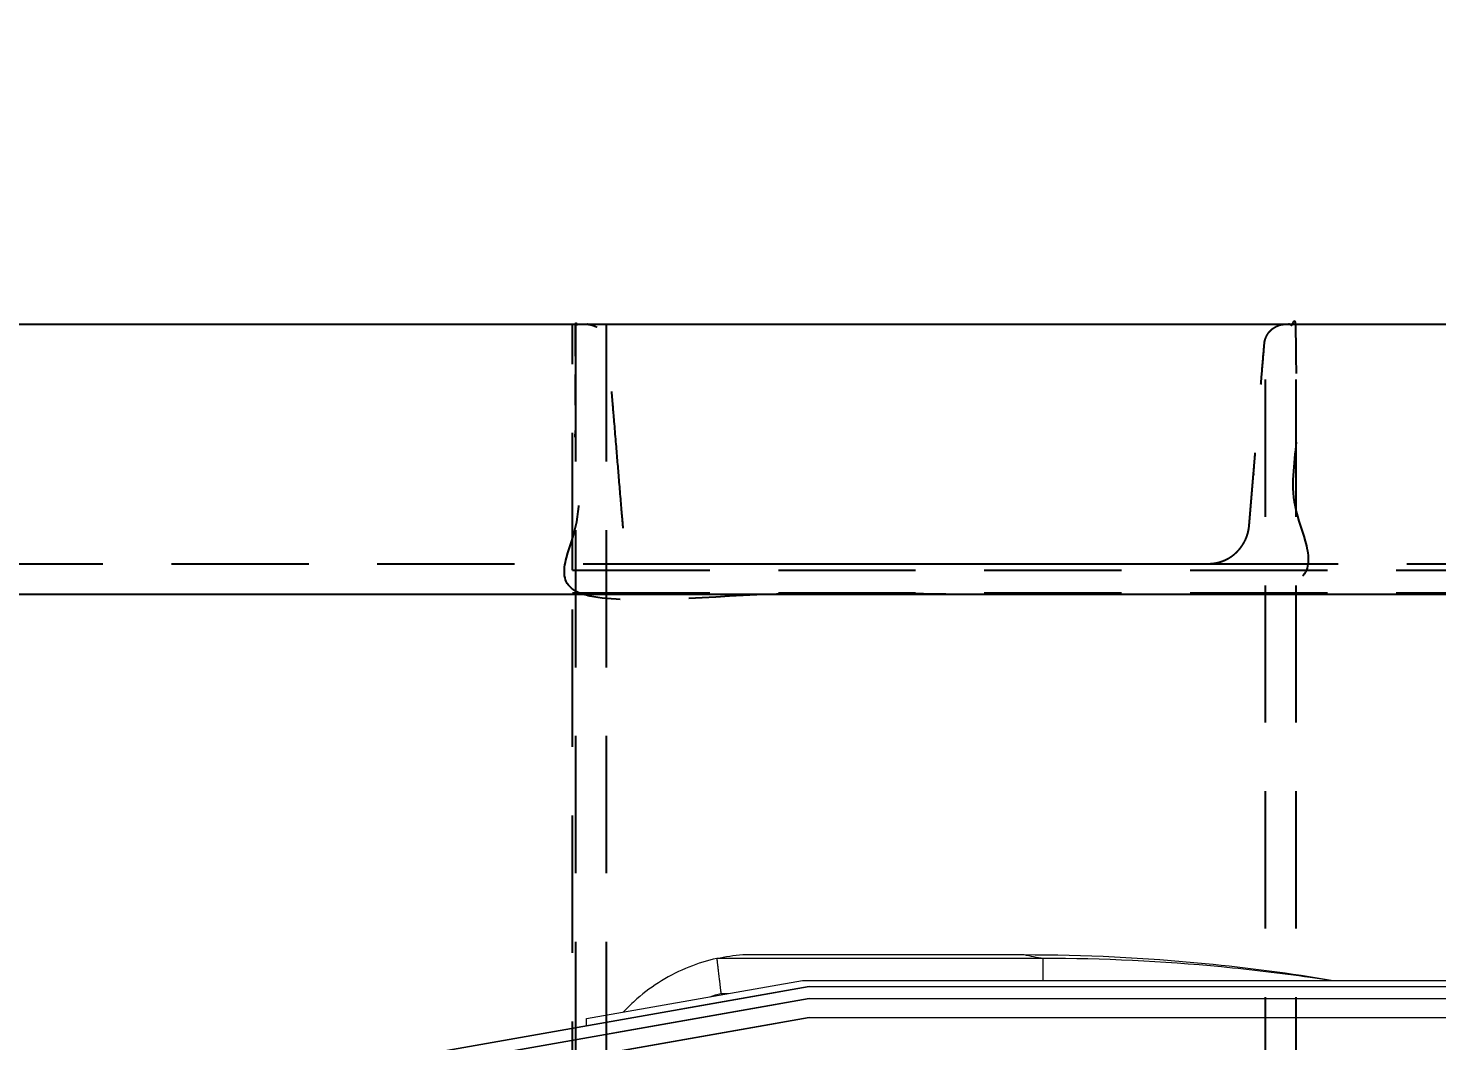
# Model space of a CAD drawing. Header units: millimetres. Extents: x -2122 to 22797, y 3569 to 89276.
# Drawn here: x 961.2 to 1352.2, y 79217.3 to 79498.4 of the extents above; entities that cross this region are included whole.
import ezdxf

# ---------------------------------------------------------------- set-up
doc = ezdxf.new("R2010")
doc.units = ezdxf.units.MM
doc.header["$LTSCALE"] = 20
doc.linetypes.add('HIDDEN', pattern=[9.525, 6.35, -3.175])
for name, color, linetype in [('IA-DIM', 7, 'Continuous'), ('IA-ESTRUCTURAS', 2, 'Continuous'), ('IA-SEGM', 1, 'HIDDEN')]:
    doc.layers.add(name, color=color, linetype=linetype)
doc.layers.add('IA-TRAZ', color=8, linetype='Continuous', lineweight=5)
doc.styles.add('ING-AMB', font='romans.shx', dxfattribs={"width": 0.75, "oblique": 15})
doc.dimstyles.new('ING-AMB 20', dxfattribs={"dimscale": 20, "dimtxt": 3, "dimasz": 2.5, "dimexe": 1, "dimexo": 1, "dimgap": 1, "dimtad": 1, "dimdec": 0, "dimzin": 0, "dimdsep": 46, "dimtxsty": 'ING-AMB', "dimcen": 0.1, "dimclrd": 7, "dimclre": 7, "dimclrt": 2, "dimadec": 0, "dimazin": 0, "dimtfac": 1, "dimtdec": 0, "dimtmove": 0, "dimatfit": 0, "dimfxl": 1.25, "dimtolj": 1, "dimtzin": 0, "dimarcsym": 1})

# ---------------------------------------------------------------- blocks, each defined once
blk = doc.blocks.new('*D11')
at = {"layer": 'Defpoints', "color": 0, "transparency": 16777216}
for p in [(-827.86, 80191.37), (-827.86, 79416.24), (2067.14, 79416.24)]:
    blk.add_point(p, dxfattribs=at)
at = {"layer": 'IA-DIM', "color": 7, "lineweight": -2, "transparency": 16777216}
for p, q in [((-827.86, 79436.24), (-827.86, 80211.37)), ((2067.14, 79436.24), (2067.14, 80211.37)), ((2017.14, 80191.37), (-777.86, 80191.37))]:
    blk.add_line(p, q, dxfattribs=at)
at = {"layer": 'IA-DIM', "color": 7, "transparency": 16777216}
for points in [[(-777.86, 80199.71), (-777.86, 80183.04), (-827.86, 80191.37)], [(2017.14, 80199.71), (2017.14, 80183.04), (2067.14, 80191.37)]]:
    blk.add_solid(points, dxfattribs=at)
at = {"layer": 'IA-DIM', "color": 2, "transparency": 16777216, "insert": (619.64, 80241.37), "char_height": 60, "attachment_point": 5, "style": 'ING-AMB'}
blk.add_mtext('\\A1;2895', dxfattribs=at)
blk = doc.blocks.new('A$C9f9da7af')
at = {"color": 0, "linetype": 'Continuous', "lineweight": 0}
for p, q in [((-1902.75, -2940.27), (-1902.75, -2306.27)), ((-1913.03, -2938.42), (-1913.03, -2308.12)), ((-1907.82, -2938.42), (-1907.82, -2308.13)), ((-1904.47, -2938.42), (-1904.47, -2308.13)), ((-1902.75, -2873.46), (-1896.67, -2873.46)), ((-1896.67, -2873.46), (-1896.67, -2964.11)), ((-1895.61, -2956.89), (-1895.61, -2878.85)), ((-1913.33, -3000.27), (-1902.75, -2940.27)), ((-1906.4, -2962.95), (-1906.4, -2960.97)), ((-1915.38, -3000.27), (-1913.33, -3000.27))]:
    blk.add_line(p, q, dxfattribs=at)
blk.add_arc((-1945.21, -2953.27), 40, 341.4884, 345.9987, dxfattribs=at)
for centre, major_axis, ratio, start_param, end_param in [((-1945.48, -2953.27), (7.19, 49.48), 1, -1.644648, -1.498903), ((-1896.67, -2961.93), (0, -2.18), 0.02643, -0.005717, 0.117753)]:
    blk.add_ellipse(centre, major_axis=major_axis, ratio=ratio, start_param=start_param, end_param=end_param, dxfattribs=at)
for points, knots in [([(-1895.61, -2878.85), (-1895.61, -2862.05), (-1896.42, -2845.25), (-1899.21, -2816.65), (-1900.78, -2804.81), (-1902.75, -2793.03)], [0, 0, 0, 0, 5.040249, 5.040249, 8.62143, 8.62143, 8.62143, 8.62143]), ([(-1902.75, -2794.2), (-1902.48, -2795.94), (-1902.22, -2797.68), (-1900.79, -2807.6), (-1899.81, -2815.8), (-1897.46, -2840.44), (-1896.67, -2856.92), (-1896.67, -2873.46)], [0.01952465, 0.01952465, 0.01952465, 0.01952465, 0.02480999, 0.02480999, 0.04961998, 0.04961998, 0.09923996, 0.09923996, 0.09923996, 0.09923996]), ([(-1930.79, -3039.02), (-1927.83, -3022.25), (-1924.87, -3005.48), (-1918.95, -2971.95), (-1915.99, -2955.18), (-1913.03, -2938.42)], [0, 0, 0, 0, 5.107914, 5.107914, 10.215827, 10.215827, 10.215827, 10.215827]), ([(-1913.04, -2938.45), (-1915.99, -2955.22), (-1918.95, -2971.99), (-1924.86, -3005.52), (-1927.82, -3022.29), (-1930.78, -3039.06)], [0.000006, 0.000006, 0.000006, 0.000006, 5.10817, 5.10817, 10.216389, 10.216389, 10.216389, 10.216389]), ([(-1925.57, -3039.02), (-1922.61, -3022.26), (-1919.65, -3005.49), (-1913.74, -2971.95), (-1910.78, -2955.18), (-1907.82, -2938.42)], [0, 0, 0, 0, 5.108258, 5.108258, 10.216517, 10.216517, 10.216517, 10.216517]), ([(-1907.82, -2938.44), (-1910.78, -2955.21), (-1913.73, -2971.98), (-1919.65, -3005.52), (-1922.6, -3022.29), (-1925.56, -3039.06)], [0.000006, 0.000006, 0.000006, 0.000006, 5.108381, 5.108381, 10.216814, 10.216814, 10.216814, 10.216814]), ([(-1922.22, -3039.03), (-1919.26, -3022.26), (-1916.3, -3005.49), (-1910.39, -2971.95), (-1907.43, -2955.18), (-1904.47, -2938.42)], [0, 0, 0, 0, 5.108496, 5.108496, 10.216992, 10.216992, 10.216992, 10.216992]), ([(-1904.47, -2938.43), (-1907.43, -2955.2), (-1910.39, -2971.97), (-1916.3, -3005.51), (-1919.26, -3022.28), (-1922.21, -3039.05)], [0.000007, 0.000007, 0.000007, 0.000007, 5.108587, 5.108587, 10.21723, 10.21723, 10.21723, 10.21723]), ([(-1896.67, -2964.11), (-1896.68, -2964.1), (-1896.76, -2964.09), (-1896.9, -2964.08), (-1896.97, -2964.07), (-1897.05, -2964.06), (-1897.15, -2964.05), (-1897.22, -2964.04), (-1897.31, -2964.03), (-1897.4, -2964.02), (-1897.43, -2964.01), (-1897.45, -2964.01), (-1897.48, -2964.01), (-1897.73, -2963.98), (-1898.04, -2963.94), (-1898.39, -2963.9), (-1898.72, -2963.86), (-1899.09, -2963.82), (-1899.5, -2963.77), (-1899.53, -2963.77), (-1899.57, -2963.76), (-1899.6, -2963.76), (-1900.05, -2963.71), (-1900.54, -2963.65), (-1901.06, -2963.59), (-1901.32, -2963.56), (-1901.59, -2963.53), (-1901.87, -2963.49), (-1902.13, -2963.46), (-1902.39, -2963.43), (-1902.66, -2963.4), (-1902.68, -2963.4), (-1902.7, -2963.4), (-1902.72, -2963.39), (-1903.3, -2963.32), (-1903.9, -2963.25), (-1904.52, -2963.18), (-1904.83, -2963.14), (-1905.14, -2963.1), (-1905.46, -2963.06), (-1905.61, -2963.05), (-1905.77, -2963.03), (-1905.93, -2963.01), (-1906.09, -2962.99), (-1906.25, -2962.97), (-1906.4, -2962.95)], [0, 0, 0, 0, 0.0018942, 0.0018942, 0.0018942, 0.0028413, 0.0028413, 0.0028413, 0.00357759, 0.00357759, 0.00357759, 0.0037884, 0.0037884, 0.0037884, 0.0056826, 0.0056826, 0.0056826, 0.00742872, 0.00742872, 0.00742872, 0.00757681, 0.00757681, 0.00757681, 0.00947101, 0.00947101, 0.00947101, 0.01041811, 0.01041811, 0.01041811, 0.01129217, 0.01129217, 0.01129217, 0.01136521, 0.01136521, 0.01136521, 0.01325941, 0.01325941, 0.01325941, 0.01420651, 0.01420651, 0.01420651, 0.01468006, 0.01468006, 0.01468006, 0.01515361, 0.01515361, 0.01515361, 0.01515361]), ([(-1896.66, -2964.09), (-1897.25, -2966.73), (-1898.04, -2969.32), (-1899.05, -2971.82), (-1900.1, -2974.45), (-1901.37, -2977), (-1902.86, -2979.41), (-1904.34, -2981.83), (-1906.03, -2984.12), (-1907.9, -2986.25), (-1909.04, -2987.55), (-1910.25, -2988.79), (-1911.52, -2989.97)], [0.2181498, 0.2181498, 0.2181498, 0.2181498, 0.3801108, 0.3801108, 0.3801108, 0.5502087, 0.5502087, 0.5502087, 0.7203067, 0.7203067, 0.7203067, 0.8240992, 0.8240992, 0.8240992, 0.8240992])]:
    blk.add_open_spline(points, degree=3, knots=knots, dxfattribs=at)
for points in [[(-1895.61, -2878.85), (-1895.96, -2877.06), (-1896.32, -2875.26), (-1896.67, -2873.46)], [(-1913.03, -2938.42), (-1913.03, -2938.43), (-1913.03, -2938.44), (-1913.04, -2938.45)], [(-1907.82, -2938.42), (-1907.82, -2938.42), (-1907.82, -2938.43), (-1907.82, -2938.44)], [(-1904.47, -2938.42), (-1904.47, -2938.42), (-1904.47, -2938.43), (-1904.47, -2938.43)]]:
    blk.add_open_spline(points, degree=3, dxfattribs=at)
blk = doc.blocks.new('*D32')
at = {"layer": 'Defpoints', "color": 0, "transparency": 16777216}
for p in [(2200.2, 80397.78), (-947.86, 79004.38), (2200.2, 78966.02)]:
    blk.add_point(p, dxfattribs=at)
at = {"layer": 'IA-DIM', "color": 7, "lineweight": -2, "transparency": 16777216}
for p, q in [((-947.86, 79024.38), (-947.86, 80417.78)), ((2200.2, 78986.02), (2200.2, 80417.78)), ((-897.86, 80397.78), (2150.2, 80397.78))]:
    blk.add_line(p, q, dxfattribs=at)
at = {"layer": 'IA-DIM', "color": 7, "transparency": 16777216}
for points in [[(-897.86, 80406.11), (-897.86, 80389.45), (-947.86, 80397.78)], [(2150.2, 80406.11), (2150.2, 80389.45), (2200.2, 80397.78)]]:
    blk.add_solid(points, dxfattribs=at)
at = {"layer": 'IA-DIM', "color": 2, "transparency": 16777216, "insert": (626.17, 80447.78), "char_height": 60, "attachment_point": 5, "style": 'ING-AMB'}
blk.add_mtext('\\A1;3148', dxfattribs=at)
blk = doc.blocks.new('*D94')
at = {"layer": 'Defpoints', "color": 0, "transparency": 16777216}
for p in [(714.14, 79986.26), (2067.14, 79416.24), (714.14, 78917.28)]:
    blk.add_point(p, dxfattribs=at)
at = {"layer": 'IA-DIM', "color": 7, "lineweight": -2, "transparency": 16777216}
for p, q in [((714.14, 78937.28), (714.14, 80006.26)), ((2067.14, 79436.24), (2067.14, 80006.26)), ((2017.14, 79986.26), (764.14, 79986.26))]:
    blk.add_line(p, q, dxfattribs=at)
at = {"layer": 'IA-DIM', "color": 7, "transparency": 16777216}
for points in [[(764.14, 79994.59), (764.14, 79977.92), (714.14, 79986.26)], [(2017.14, 79994.59), (2017.14, 79977.92), (2067.14, 79986.26)]]:
    blk.add_solid(points, dxfattribs=at)
at = {"layer": 'IA-DIM', "color": 2, "transparency": 16777216, "insert": (1390.64, 80036.26), "char_height": 60, "attachment_point": 5, "style": 'ING-AMB'}
blk.add_mtext('\\A1;1353', dxfattribs=at)

msp = doc.modelspace()

# ---------------------------------------------------------------- linework, layer by layer
at = {"layer": 'IA-ESTRUCTURAS'}
msp.add_lwpolyline([(-827.86, 79341.24), (-827.86, 79416.24), (2067.14, 79416.24), (2067.14, 79341.24), (-827.86, 79341.24), (-752.86, 79341.24)], dxfattribs=at)
at = {"layer": 'IA-SEGM', "ltscale": 0.3}
for p, q in [((1112.27, 79347.98), (1112.27, 79416.24)), ((1112.27, 79416.24), (1872.27, 79416.24)), ((-827.86, 79349.74), (2067.14, 79349.74)), ((1112.27, 78384.51), (1112.27, 79347.98)), ((1112.27, 79347.98), (1872.27, 79347.98)), ((1112.27, 79341.63), (1872.27, 79341.63))]:
    msp.add_line(p, q, dxfattribs=at)
at = {"layer": 'IA-SEGM', "ltscale": 0.3, "extrusion": (2.44929e-16, 1, -1.83697e-16)}
for p, q in [((1113.14, 79416.24), (1113.14, 78391.24)), ((1121.64, 79416.24), (1121.64, 78391.24)), ((1304.64, 78391.24), (1304.64, 79416.24)), ((1313.14, 78391.24), (1313.14, 79416.24))]:
    msp.add_line(p, q, dxfattribs=at)
at = {"layer": 'IA-SEGM', "ltscale": 0.3}
msp.add_rational_spline([(1288.64, 79349.74), (1213.14, 79349.74), (1137.64, 79349.74), (1127.06, 79349.74), (1126.18, 79360.29), (1124.08, 79385.51), (1121.97, 79410.74), (1121.52, 79416.24), (1116, 79416.24), (1114.57, 79416.24), (1113.14, 79416.24), (1113.14, 79378.74), (1113.14, 79341.24), (1213.14, 79341.24), (1313.14, 79341.24), (1313.14, 79378.74), (1313.14, 79416.24), (1311.72, 79416.24), (1310.29, 79416.24), (1304.77, 79416.24), (1304.31, 79410.74), (1302.21, 79385.51), (1300.1, 79360.29), (1299.22, 79349.74), (1288.64, 79349.74)], [1, 1, 1, 0.73591517227, 1, 1, 1, 0.73618993247, 1, 1, 1, 1, 1, 1, 1, 1, 1, 1, 1, 0.736189932283, 1, 1, 1, 0.73591517227, 1], degree=2, knots=[0, 0, 0, 1, 1, 2.487558, 2.487558, 3.487558, 3.487558, 4.974304, 4.974304, 5.974304, 5.974304, 6.974304, 6.974304, 7.974304, 7.974304, 8.974304, 8.974304, 9.974304, 9.974304, 11.46105, 11.46105, 12.46105, 12.46105, 13.948608, 13.948608, 13.948608], dxfattribs=at)

# ---------------------------------------------------------------- block references
at = {"layer": 'IA-TRAZ', "xscale": -1, "rotation": 270}
msp.add_blockref('A$C9f9da7af', (4116.42, 81136.85), dxfattribs=at)

# ---------------------------------------------------------------- dimensions: what is measured, and where the dimension line sits
at = {"layer": 'IA-DIM'}
for base, p1, p2, picture, middle in [((2200.2, 80397.78), (-947.86, 79004.38), (2200.2, 78966.02), '*D32', (626.17, 80447.78)), ((-827.86, 80191.37), (2067.14, 79416.24), (-827.86, 79416.24), '*D11', (619.64, 80241.37))]:
    dim = msp.add_linear_dim(base=base, p1=p1, p2=p2, dimstyle='ING-AMB 20', override={"dimpost": '\\X'}, dxfattribs=at)
    dim.commit()
    dim.dimension.update_dxf_attribs({"geometry": picture, "text_midpoint": middle})
dim = msp.add_linear_dim(base=(714.14, 79986.26), p1=(2067.14, 79416.24), p2=(714.14, 78917.28), angle=180, dimstyle='ING-AMB 20', override={"dimpost": '\\X'}, dxfattribs=at)
dim.commit()
dim.dimension.update_dxf_attribs({"geometry": '*D94', "text_midpoint": (1390.64, 80036.26)})

doc.saveas('drawing.dxf')
